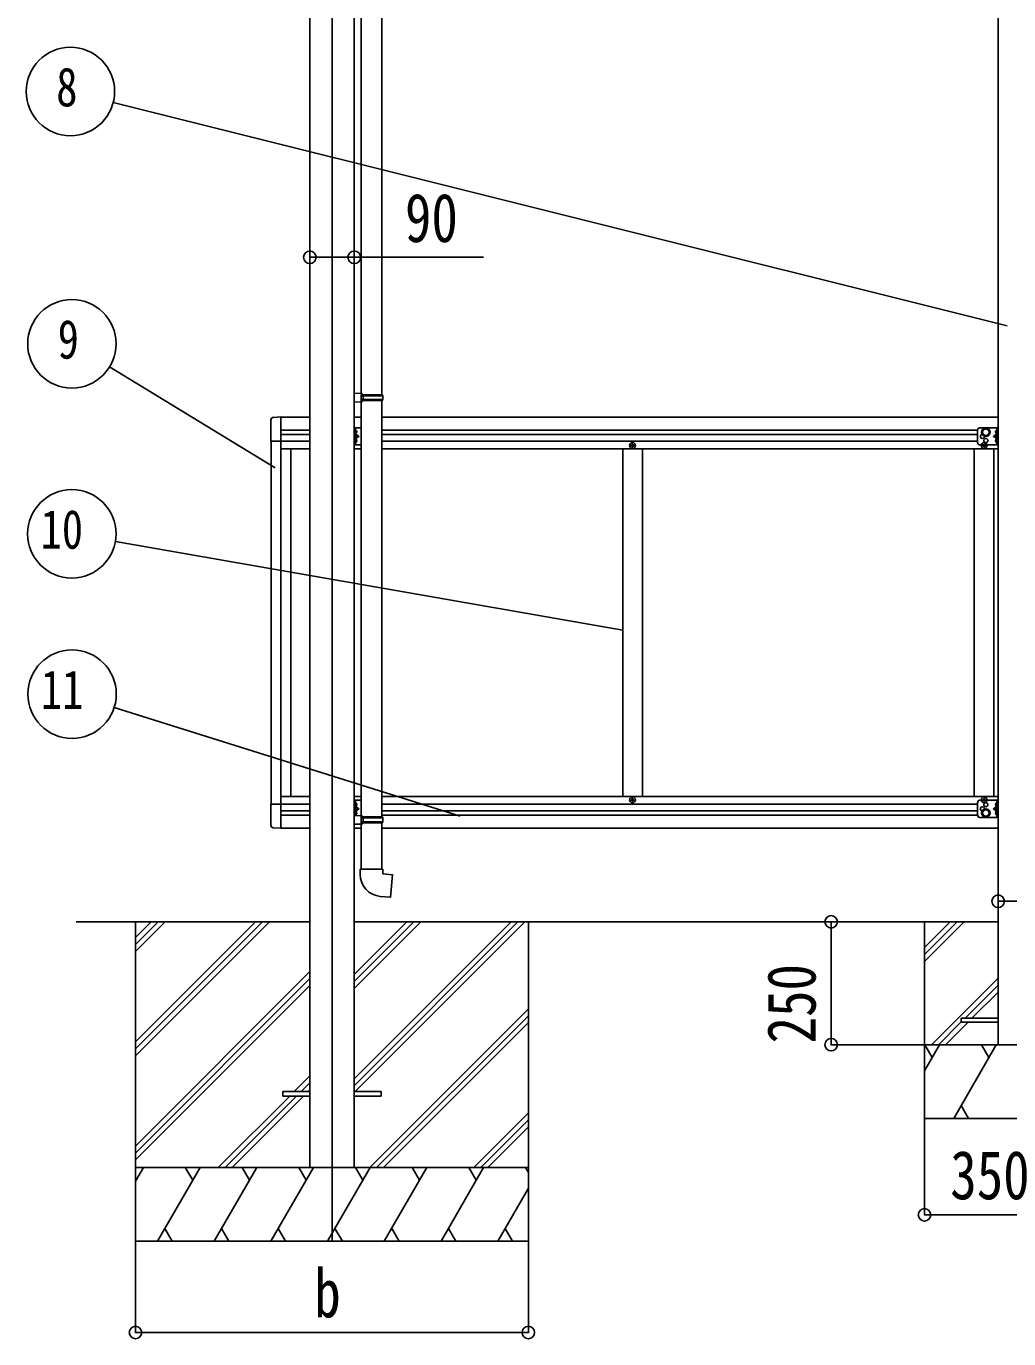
# Model space of a CAD drawing. Units: millimetres, scale not verified. Extents: x -12615 to 12615, y -8910 to 8910.
# Drawn here: x -7136 to -5135, y -5439 to -2768 of the extents above; entities that cross this region are included whole.
import ezdxf
from ezdxf.enums import TextEntityAlignment as Align

# ---------------------------------------------------------------- set-up
doc = ezdxf.new("R2010")
doc.units = ezdxf.units.MM
doc.header["$LTSCALE"] = 40
for name, color, linetype in [('0-3_YKK_12', 2, 'Continuous'), ('0-4_YKK_13', 4, 'Continuous'), ('0-5_YKK_A1', 4, 'Continuous'), ('0-6_YKK_D', 6, 'Continuous')]:
    doc.layers.add(name, color=color, linetype=linetype)
doc.styles.add('ＭＳ ゴシック', font='')
doc.styles.get('ＭＳ ゴシック').set_extended_font_data('MS Gothic')

msp = doc.modelspace()

# ---------------------------------------------------------------- linework, layer by layer
at = {"layer": '0-3_YKK_12'}
msp.add_lwpolyline([(-6512.79, -2066.08), (-6512.79, -4590.49), (-6512.79, -4990.49), (-6512.79, -5240.49)], dxfattribs=at)
at = {"layer": '0-4_YKK_13'}
for p, q in [((-6411.59, -3517.67), (-6411.59, -2670.41)), ((-6453.59, -3515.11), (-6453.59, -2672.97)), ((-6451.59, -3515.17), (-6467.59, -3514.7)), ((-6467.59, -3514.7), (-6467.59, -3532.64)), ((-6451.59, -3517.17), (-6453.59, -3517.17)), ((-6410.59, -3517.67), (-6453.59, -3517.67)), ((-6409.59, -3519.67), (-6453.59, -3519.67)), ((-6451.59, -3517.17), (-6451.59, -3515.17)), ((-6449.11, -3519.67), (-6448.68, -3517.67)), ((-6409.59, -3519.67), (-6410.59, -3517.67)), ((-6409.59, -3519.67), (-6409.59, -3527.67)), ((-6451.59, -3532.17), (-6467.59, -3532.64)), ((-6409.59, -3527.67), (-6453.59, -3527.67)), ((-6410.59, -3529.67), (-6453.59, -3529.67)), ((-6453.59, -3532.23), (-6453.59, -4374.36)), ((-6451.59, -3532.17), (-6451.59, -3530.17)), ((-6411.59, -3529.67), (-6411.59, -4376.92)), ((-6409.59, -3527.67), (-6410.59, -3529.67)), ((-6637.29, -3569.28), (-6637.29, -3612.18)), ((-6616.79, -3562.99), (-6632.08, -3563.79)), ((-6616.79, -3562.99), (-6616.79, -3612.18)), ((-6467.59, -3619.99), (-6467.59, -3584.99)), ((-6453.59, -3584.99), (-6467.59, -3584.99)), ((-6465.06, -3592.34), (-6465.67, -3593.49)), ((-6465.06, -3594.63), (-6465.67, -3593.49)), ((-6465.09, -3619.99), (-6465.09, -3584.99)), ((-6465.09, -3588.79), (-6464.8, -3588.79)), ((-6465.09, -3588.79), (-6465.09, -3598.19)), ((-6464.8, -3598.19), (-6465.09, -3598.19)), ((-6465.09, -3602.49), (-6458.09, -3602.49)), ((-6462.98, -3591.34), (-6465, -3592.34)), ((-6462.98, -3595.64), (-6465, -3594.63)), ((-6464.8, -3588.79), (-6464.8, -3598.19)), ((-5198.29, -3614.99), (-5198.29, -3589.99)), ((-5193.29, -3584.99), (-5156.29, -3584.99)), ((-5158.79, -3602.49), (-5165.79, -3602.49)), ((-5160.9, -3591.34), (-5158.88, -3592.34)), ((-5160.9, -3595.64), (-5158.88, -3594.63)), ((-5158.79, -3588.79), (-5159.08, -3588.79)), ((-5159.08, -3588.79), (-5159.08, -3598.19)), ((-5159.08, -3598.19), (-5158.79, -3598.19)), ((-5158.81, -3592.34), (-5158.2, -3593.49)), ((-5158.81, -3594.63), (-5158.2, -3593.49)), ((-5158.79, -3619.99), (-5158.79, -3584.99)), ((-5158.79, -3588.79), (-5158.79, -3598.19)), ((-5156.29, -3619.99), (-5156.29, -3584.99)), ((-6637.29, -3612.18), (-6616.79, -3612.18)), ((-6453.59, -3619.99), (-6467.59, -3619.99)), ((-6465.06, -3610.34), (-6465.67, -3611.49)), ((-6465.06, -3612.63), (-6465.67, -3611.49)), ((-6464.8, -3606.79), (-6465.09, -3606.79)), ((-6465.09, -3616.19), (-6465.09, -3606.79)), ((-6465.09, -3616.19), (-6464.8, -3616.19)), ((-6462.98, -3609.34), (-6465, -3610.34)), ((-6462.98, -3613.64), (-6465, -3612.63)), ((-6464.8, -3616.19), (-6464.8, -3606.79)), ((-5902.29, -3621.49), (-5903.29, -3621.49)), ((-5193.29, -3619.99), (-5156.29, -3619.99)), ((-5186.29, -3621.49), (-5187.29, -3621.49)), ((-5160.9, -3609.34), (-5158.88, -3610.34)), ((-5160.9, -3613.64), (-5158.88, -3612.63)), ((-5159.08, -3606.79), (-5158.79, -3606.79)), ((-5159.08, -3616.19), (-5159.08, -3606.79)), ((-5158.79, -3616.19), (-5159.08, -3616.19)), ((-5158.81, -3610.34), (-5158.2, -3611.49)), ((-5158.81, -3612.63), (-5158.2, -3611.49)), ((-5158.79, -3616.19), (-5158.79, -3606.79)), ((-6637.29, -4393.69), (-6637.29, -4350.8)), ((-6637.29, -4350.8), (-6616.79, -4350.8)), ((-6616.79, -4399.99), (-6616.79, -4350.8)), ((-6467.59, -4342.99), (-6467.59, -4377.99)), ((-6453.59, -4342.99), (-6467.59, -4342.99)), ((-6465.06, -4350.34), (-6465.67, -4351.49)), ((-6465.06, -4352.63), (-6465.67, -4351.49)), ((-6465.09, -4342.99), (-6465.09, -4374.02)), ((-6465.09, -4346.79), (-6464.8, -4346.79)), ((-6465.09, -4346.79), (-6465.09, -4356.19)), ((-6462.98, -4349.34), (-6465, -4350.34)), ((-6462.98, -4353.64), (-6465, -4352.63)), ((-6464.8, -4346.79), (-6464.8, -4356.19)), ((-5902.29, -4341.49), (-5903.29, -4341.49)), ((-5198.29, -4347.99), (-5198.29, -4372.99)), ((-5193.29, -4342.99), (-5156.29, -4342.99)), ((-5186.29, -4341.49), (-5187.29, -4341.49)), ((-5160.9, -4349.34), (-5158.88, -4350.34)), ((-5160.9, -4353.64), (-5158.88, -4352.63)), ((-5158.79, -4346.79), (-5159.08, -4346.79)), ((-5159.08, -4346.79), (-5159.08, -4356.19)), ((-5158.81, -4350.34), (-5158.2, -4351.49)), ((-5158.81, -4352.63), (-5158.2, -4351.49)), ((-5158.79, -4342.99), (-5158.79, -4377.99)), ((-5158.79, -4346.79), (-5158.79, -4356.19)), ((-5156.29, -4342.99), (-5156.29, -4377.99)), ((-6451.59, -4374.42), (-6467.59, -4373.95)), ((-6467.59, -4391.89), (-6467.59, -4373.95)), ((-6465.06, -4368.34), (-6465.67, -4369.49)), ((-6465.06, -4370.63), (-6465.67, -4369.49)), ((-6464.8, -4356.19), (-6465.09, -4356.19)), ((-6465.09, -4360.49), (-6458.09, -4360.49)), ((-6464.8, -4364.79), (-6465.09, -4364.79)), ((-6465.09, -4374.19), (-6465.09, -4364.79)), ((-6465.09, -4374.19), (-6464.8, -4374.19)), ((-6462.98, -4367.34), (-6465, -4368.34)), ((-6462.98, -4371.64), (-6465, -4370.63)), ((-6464.8, -4374.19), (-6464.8, -4364.79)), ((-6410.59, -4376.92), (-6453.59, -4376.92)), ((-6409.59, -4378.92), (-6453.59, -4378.92)), ((-6451.59, -4374.42), (-6451.59, -4376.42)), ((-6409.59, -4378.92), (-6410.59, -4376.92)), ((-6409.59, -4386.92), (-6409.59, -4378.92)), ((-5193.29, -4377.99), (-5156.29, -4377.99)), ((-5158.79, -4360.49), (-5165.79, -4360.49)), ((-5160.9, -4367.34), (-5158.88, -4368.34)), ((-5160.9, -4371.64), (-5158.88, -4370.63)), ((-5159.08, -4356.19), (-5158.79, -4356.19)), ((-5159.08, -4364.79), (-5158.79, -4364.79)), ((-5159.08, -4374.19), (-5159.08, -4364.79)), ((-5158.79, -4374.19), (-5159.08, -4374.19)), ((-5158.81, -4368.34), (-5158.2, -4369.49)), ((-5158.81, -4370.63), (-5158.2, -4369.49)), ((-5158.79, -4374.19), (-5158.79, -4364.79)), ((-6616.79, -4399.99), (-6632.08, -4399.19)), ((-6451.59, -4391.42), (-6467.59, -4391.89)), ((-6409.59, -4386.92), (-6453.59, -4386.92)), ((-6410.59, -4388.92), (-6453.59, -4388.92)), ((-6451.59, -4389.42), (-6453.59, -4389.42)), ((-6453.59, -4391.48), (-6453.59, -4482.92)), ((-6451.59, -4389.42), (-6451.59, -4391.42)), ((-6449.11, -4386.92), (-6448.68, -4388.92)), ((-6411.59, -4388.92), (-6411.59, -4482.92)), ((-6409.59, -4386.92), (-6410.59, -4388.92)), ((-6409.59, -4482.92), (-6455.59, -4482.92)), ((-6455.59, -4482.92), (-6455.59, -4493.83)), ((-6409.59, -4492.92), (-6409.59, -4482.92)), ((-5156.29, -4786.49), (-5231.29, -4786.49)), ((-6612.79, -4935.99), (-6612.79, -4944.99)), ((-6612.79, -4935.99), (-6557.99, -4935.99)), ((-6467.59, -4935.99), (-6412.79, -4935.99)), ((-6412.79, -4935.99), (-6412.79, -4944.99)), ((-6612.79, -4944.99), (-6557.99, -4944.99)), ((-6467.59, -4944.99), (-6412.79, -4944.99))]:
    msp.add_line(p, q, dxfattribs=at)
for points in [[(-6451.59, -3530.17), (-6453.59, -3530.17), (-6453.59, -3517.17)], [(-6449.11, -3519.67), (-6449.11, -3527.67), (-6448.68, -3529.67)], [(-6464.49, -3607.06), (-6458.09, -3602.49), (-6464.49, -3597.91)], [(-5159.39, -3607.06), (-5165.79, -3602.49), (-5159.39, -3597.91)], [(-5903.29, -3621.49), (-5903.29, -3620.49), (-5902.29, -3620.49)], [(-5901.29, -3619.49), (-5901.29, -3618.49), (-5900.29, -3618.49), (-5900.29, -3619.49)], [(-5900.29, -3622.49), (-5900.29, -3623.49), (-5901.29, -3623.49), (-5901.29, -3622.49)], [(-5899.29, -3620.49), (-5898.29, -3620.49), (-5898.29, -3621.49), (-5899.29, -3621.49)], [(-5187.29, -3621.49), (-5187.29, -3620.49), (-5186.29, -3620.49)], [(-5185.29, -3619.49), (-5185.29, -3618.49), (-5184.29, -3618.49), (-5184.29, -3619.49)], [(-5184.29, -3622.49), (-5184.29, -3623.49), (-5185.29, -3623.49), (-5185.29, -3622.49)], [(-5183.29, -3620.49), (-5182.29, -3620.49), (-5182.29, -3621.49), (-5183.29, -3621.49)], [(-5903.29, -4341.49), (-5903.29, -4342.49), (-5902.29, -4342.49)], [(-5900.29, -4340.49), (-5900.29, -4339.49), (-5901.29, -4339.49), (-5901.29, -4340.49)], [(-5901.29, -4343.49), (-5901.29, -4344.49), (-5900.29, -4344.49), (-5900.29, -4343.49)], [(-5899.29, -4342.49), (-5898.29, -4342.49), (-5898.29, -4341.49), (-5899.29, -4341.49)], [(-5187.29, -4341.49), (-5187.29, -4342.49), (-5186.29, -4342.49)], [(-5184.29, -4340.49), (-5184.29, -4339.49), (-5185.29, -4339.49), (-5185.29, -4340.49)], [(-5185.29, -4343.49), (-5185.29, -4344.49), (-5184.29, -4344.49), (-5184.29, -4343.49)], [(-5183.29, -4342.49), (-5182.29, -4342.49), (-5182.29, -4341.49), (-5183.29, -4341.49)], [(-6464.49, -4355.91), (-6458.09, -4360.49), (-6464.49, -4365.06)], [(-6451.59, -4376.42), (-6453.59, -4376.42), (-6453.59, -4389.42)], [(-6449.11, -4386.92), (-6449.11, -4378.92), (-6448.68, -4376.92)], [(-5159.39, -4355.91), (-5165.79, -4360.49), (-5159.39, -4365.06)], [(-6414.51, -4538.66), (-6393.67, -4540.49), (-6389.66, -4494.66), (-6409.59, -4492.92)], [(-5231.29, -4786.49), (-5231.29, -4794.49), (-5156.29, -4794.49)]]:
    msp.add_lwpolyline(points, dxfattribs=at)
for points in [[(-5181.29, -3586.48), (-5174.79, -3590.23), (-5174.79, -3597.74), (-5181.29, -3601.49), (-5187.79, -3597.74), (-5187.79, -3590.23)], [(-5181.29, -4376.49), (-5174.79, -4372.74), (-5174.79, -4365.23), (-5181.29, -4361.48), (-5187.79, -4365.23), (-5187.79, -4372.74)]]:
    msp.add_lwpolyline(points, close=True, dxfattribs=at)
for centre, radius in [((-5181.29, -3593.99), 8.5), ((-5181.29, -3593.99), 7.5), ((-5181.29, -3593.99), 6.5), ((-5900.79, -3620.99), 5.9), ((-5184.79, -3620.99), 5.9), ((-5181.29, -3610.99), 4.25), ((-5900.79, -4341.99), 5.9), ((-5184.79, -4341.99), 5.9), ((-5181.29, -4351.99), 4.25), ((-5181.29, -4368.99), 8.5), ((-5181.29, -4368.99), 7.5), ((-5181.29, -4368.99), 6.5)]:
    msp.add_circle(centre, radius, dxfattribs=at)
for centre, radius, start, end in [((-6631.79, -3569.28), 5.5, 93, 180), ((-6468.69, -3593.49), 6.1, 309.60193, 50.39807), ((-5193.29, -3589.99), 5, 90, 180), ((-5188.29, -3602.49), 4.25, 94.76077, 6.29431), ((-5155.19, -3593.49), 6.1, 129.60193, 230.39807), ((-6468.69, -3611.49), 6.1, 309.60193, 50.39807), ((-5902.29, -3619.49), 1, 270, 0), ((-5902.29, -3622.49), 1, 0, 90), ((-5899.29, -3619.49), 1, 180, 270), ((-5899.29, -3622.49), 1, 90, 180), ((-5193.29, -3614.99), 5, 180, 270), ((-5186.29, -3619.49), 1, 270, 0), ((-5186.29, -3622.49), 1, 0, 90), ((-5183.29, -3619.49), 1, 180, 270), ((-5183.29, -3622.49), 1, 90, 180), ((-5155.19, -3611.49), 6.1, 129.60193, 230.39807), ((-6468.69, -4351.49), 6.1, 309.60193, 50.39807), ((-5902.29, -4340.49), 1, 270, 0), ((-5902.29, -4343.49), 1, 0, 90), ((-5899.29, -4340.49), 1, 180, 270), ((-5899.29, -4343.49), 1, 90, 180), ((-5193.29, -4347.99), 5, 90, 180), ((-5186.29, -4340.49), 1, 270, 0), ((-5186.29, -4343.49), 1, 0, 90), ((-5183.29, -4340.49), 1, 180, 270), ((-5183.29, -4343.49), 1, 90, 180), ((-5155.19, -4351.49), 6.1, 129.60193, 230.39807), ((-6468.69, -4369.49), 6.1, 309.60193, 50.39807), ((-5193.29, -4372.99), 5, 180, 270), ((-5188.29, -4360.49), 4.25, 353.70569, 265.23923), ((-5155.19, -4369.49), 6.1, 129.60193, 230.39807), ((-6631.79, -4393.69), 5.5, 180, 267), ((-6410.59, -4493.83), 45, 180, 265)]:
    msp.add_arc(centre, radius, start, end, dxfattribs=at)
at = {"layer": '0-5_YKK_A1'}
for p, q in [((-6557.99, -2461.49), (-6557.99, -5090.49)), ((-6467.59, -2461.49), (-6467.59, -5090.49)), ((-5156.29, -2477.49), (-5156.29, -4840.49)), ((-6557.99, -3563.49), (-6616.79, -3563.49)), ((-6453.59, -3563.49), (-6467.59, -3563.49)), ((-5156.29, -3563.49), (-6411.59, -3563.49)), ((-6616.79, -3589.49), (-6557.99, -3589.49)), ((-6616.79, -3598.49), (-6557.99, -3598.49)), ((-6411.59, -3589.49), (-5198.26, -3589.49)), ((-6411.59, -3598.49), (-5198.29, -3598.49)), ((-6636.79, -3612.18), (-6636.79, -4350.79)), ((-6616.79, -3611.99), (-6557.99, -3611.99)), ((-6616.79, -4350.8), (-6616.79, -3611.99)), ((-6557.99, -3627.49), (-6616.79, -3627.49)), ((-6596.79, -4335.49), (-6596.79, -3627.49)), ((-6453.59, -3627.49), (-6467.59, -3627.49)), ((-6411.59, -3611.99), (-5198.29, -3611.99)), ((-5156.29, -3627.49), (-6411.59, -3627.49)), ((-5920.79, -4335.49), (-5920.79, -3627.49)), ((-5880.79, -4335.49), (-5880.79, -3627.49)), ((-5204.79, -4335.49), (-5204.79, -3627.49)), ((-5164.79, -4335.49), (-5164.79, -3627.49)), ((-6616.79, -4335.49), (-6557.99, -4335.49)), ((-6616.79, -4350.99), (-6557.99, -4350.99)), ((-6467.59, -4335.49), (-6453.59, -4335.49)), ((-6411.59, -4335.49), (-5156.29, -4335.49)), ((-6411.59, -4350.99), (-5198.29, -4350.99)), ((-6616.79, -4364.49), (-6557.99, -4364.49)), ((-6616.79, -4373.49), (-6557.99, -4373.49)), ((-6411.59, -4364.49), (-5198.29, -4364.49)), ((-6411.59, -4373.49), (-5198.26, -4373.49)), ((-6616.79, -4399.49), (-6557.99, -4399.49)), ((-6467.59, -4399.49), (-6453.59, -4399.49)), ((-6411.59, -4399.49), (-5156.29, -4399.49)), ((-7033.82, -4590.49), (-6557.99, -4590.49)), ((-6912.99, -4590.49), (-6912.99, -5240.49)), ((-6912.99, -4834.66), (-6668.81, -4590.49)), ((-6912.99, -4848.81), (-6654.67, -4590.49)), ((-6912.99, -4862.95), (-6640.53, -4590.49)), ((-6912.99, -4650.82), (-6852.66, -4590.49)), ((-6912.99, -4636.67), (-6866.8, -4590.49)), ((-6912.99, -4622.53), (-6880.94, -4590.49)), ((-6467.59, -4590.49), (-5156.29, -4590.49)), ((-6467.59, -4938.05), (-6120.03, -4590.49)), ((-6467.59, -4909.76), (-6148.31, -4590.49)), ((-6467.59, -4923.9), (-6134.17, -4590.49)), ((-6467.59, -4725.92), (-6332.16, -4590.49)), ((-6467.59, -4711.77), (-6346.3, -4590.49)), ((-6467.59, -4697.63), (-6360.44, -4590.49)), ((-6112.99, -4590.49), (-6112.99, -5240.49)), ((-5306.29, -4590.49), (-5306.29, -4990.49)), ((-5306.29, -4642.83), (-5253.94, -4590.49)), ((-5306.29, -4656.98), (-5239.8, -4590.49)), ((-5306.29, -4671.12), (-5225.66, -4590.49)), ((-6912.99, -5046.79), (-6557.99, -4691.8)), ((-6912.99, -5060.94), (-6557.99, -4705.94)), ((-6912.99, -5075.08), (-6557.99, -4720.08)), ((-5291.81, -4840.49), (-5156.29, -4704.97)), ((-5223.67, -4786.49), (-5156.29, -4719.11)), ((-5209.53, -4786.49), (-5156.29, -4733.25)), ((-6436.18, -5090.49), (-6112.99, -4767.3)), ((-6422.04, -5090.49), (-6112.99, -4781.44)), ((-6407.89, -5090.49), (-6112.99, -4795.58)), ((-5277.67, -4840.49), (-5231.29, -4794.11)), ((-5263.53, -4840.49), (-5217.53, -4794.49)), ((-5306.29, -4840.49), (-4956.29, -4840.49)), ((-5306.29, -4893.6), (-5275.62, -4840.49)), ((-5290.62, -4866.47), (-5305.63, -4840.49)), ((-5246.75, -4990.49), (-5160.15, -4840.49)), ((-5175.15, -4866.47), (-5190.16, -4840.49)), ((-6590.05, -4935.99), (-6557.99, -4903.93)), ((-6575.9, -4935.99), (-6557.99, -4918.07)), ((-6561.76, -4935.99), (-6557.99, -4932.21)), ((-6744.55, -5090.49), (-6599.05, -4944.99)), ((-6730.4, -5090.49), (-6584.9, -4944.99)), ((-6716.26, -5090.49), (-6570.76, -4944.99)), ((-5231.76, -4964.51), (-5216.76, -4990.49)), ((-6224.05, -5090.49), (-6112.99, -4979.43)), ((-6209.9, -5090.49), (-6112.99, -4993.57)), ((-5306.29, -4990.49), (-4956.29, -4990.49)), ((-6195.76, -5090.49), (-6112.99, -5007.71)), ((-6112.99, -5090.49), (-6912.99, -5090.49)), ((-6912.99, -5117.99), (-6897.11, -5090.49)), ((-6868.24, -5240.49), (-6781.64, -5090.49)), ((-6796.64, -5116.47), (-6811.64, -5090.49)), ((-6752.77, -5240.49), (-6666.17, -5090.49)), ((-6681.17, -5116.47), (-6696.17, -5090.49)), ((-6637.3, -5240.49), (-6550.7, -5090.49)), ((-6565.7, -5116.47), (-6580.7, -5090.49)), ((-6521.83, -5240.49), (-6435.23, -5090.49)), ((-6450.23, -5116.47), (-6465.23, -5090.48)), ((-6406.36, -5240.49), (-6319.76, -5090.49)), ((-6334.76, -5116.47), (-6349.76, -5090.49)), ((-6290.89, -5240.49), (-6204.29, -5090.49)), ((-6234.29, -5090.49), (-6219.29, -5116.47)), ((-6118.82, -5090.49), (-6112.99, -5100.59)), ((-6175.42, -5240.49), (-6112.99, -5132.35)), ((-6853.24, -5214.51), (-6838.24, -5240.49)), ((-6737.77, -5214.51), (-6722.77, -5240.49)), ((-6622.3, -5214.51), (-6607.3, -5240.49)), ((-6506.83, -5214.51), (-6491.83, -5240.49)), ((-6391.36, -5214.51), (-6376.36, -5240.49)), ((-6275.89, -5214.51), (-6260.89, -5240.49)), ((-6160.42, -5214.51), (-6145.42, -5240.49)), ((-6912.99, -5240.49), (-6112.99, -5240.49))]:
    msp.add_line(p, q, dxfattribs=at)
at = {"layer": '0-6_YKK_D'}
for p, q in [((-5137.85, -3377.52), (-6958.53, -2923.11)), ((-6628.84, -3666.22), (-6965.8, -3460.85)), ((-5920.79, -3996.75), (-6954.15, -3816.3)), ((-6252.09, -4375.43), (-6956.46, -4154)), ((-5307.29, -4590.49), (-5497.26, -4590.49)), ((-5496.26, -4590.49), (-5496.26, -4840.49)), ((-5307.29, -4840.49), (-5497.26, -4840.49)), ((-5306.29, -4991.49), (-5306.29, -5187.76)), ((-5306.29, -5186.76), (-4956.29, -5186.76)), ((-6112.99, -5226.27), (-6112.99, -5427.2)), ((-6912.99, -5240.49), (-6912.99, -5427.2)), ((-6912.99, -5426.2), (-6112.99, -5426.2))]:
    msp.add_line(p, q, dxfattribs=at)
for points in [[(-6557.99, -3237.96), (-6467.59, -3237.96), (-6204.59, -3237.96)], [(-5156.29, -4548.56), (-5106.29, -4548.56), (-4892.89, -4548.56)]]:
    msp.add_lwpolyline(points, dxfattribs=at)
for centre, radius in [((-7045.64, -2900.48), 90), ((-6557.99, -3237.96), 12.75), ((-6467.59, -3237.96), 12.75), ((-7042.66, -3414.01), 90), ((-7042.81, -3800.82), 90), ((-7042.32, -4127.01), 90), ((-5156.29, -4548.56), 12.75), ((-5496.26, -4590.49), 12.75), ((-5496.26, -4840.49), 12.75), ((-5306.29, -5186.76), 12.75), ((-6912.99, -5426.2), 12.75), ((-6112.99, -5426.2), 12.75)]:
    msp.add_circle(centre, radius, dxfattribs=at)

# ---------------------------------------------------------------- texts
at = {"layer": '0-6_YKK_D', "style": 'ＭＳ ゴシック', "width": 0.8}
for s, height, p in [('8', 79.18, (-7074.44, -2954.48)), ('90', 98.97, (-6364.29, -3236.66)), ('9', 79.18, (-7071.46, -3468.01)), ('10', 79.18, (-7106.17, -3854.82)), ('11', 79.18, (-7105.68, -4181.01)), ('350', 98.97, (-5253.69, -5184.76)), ('b', 98.97, (-6548.99, -5424.9))]:
    msp.add_text(s, height=height, dxfattribs=at).set_placement(p, align=Align.BOTTOM_LEFT)
msp.add_text('250', height=98.97, rotation=90, dxfattribs=at).set_placement((-5498.26, -4837.89), align=Align.BOTTOM_LEFT)

doc.saveas('drawing.dxf')
